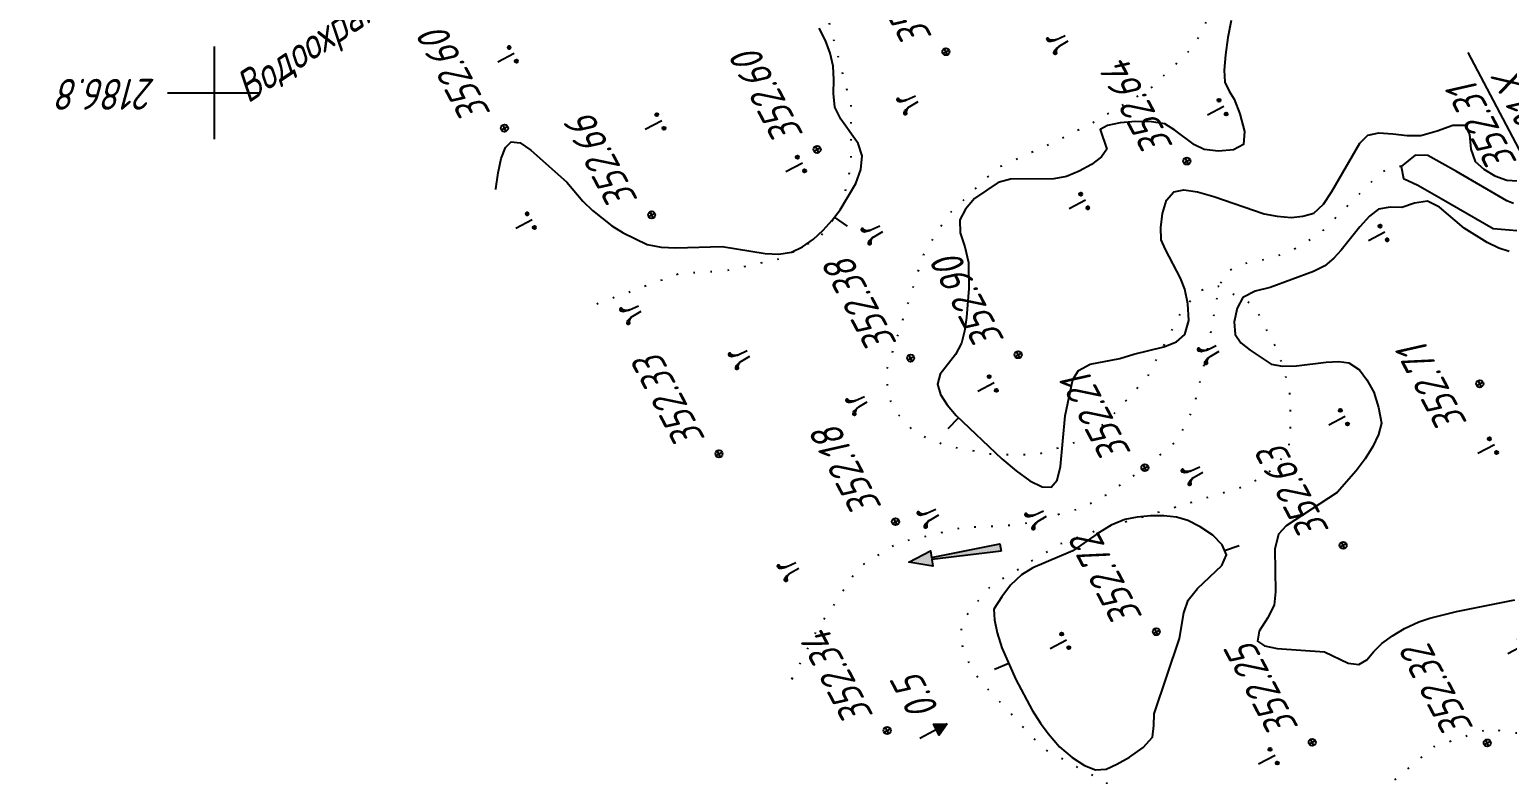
# Model space of a CAD drawing. Extents: x 1519167 to 1519613, y 2186570 to 2187012.
# Drawn here: x 1519188.1 to 1519283.6, y 2186755.9 to 2186804.1 of the extents above; entities that cross this region are included whole.
import ezdxf

# ---------------------------------------------------------------- set-up
doc = ezdxf.new("R2010")
doc.units = 0
doc.linetypes.add('ИИDot', pattern=[1, 0, -1])
for name, color, linetype, lineweight in [('ИИ_ГЕОСЕТКА_025', 3, 'Continuous', 25), ('ИИ_ГИДРОГРАФИЯ_025', 3, 'Continuous', 25), ('ИИ_ГИДРОЛОГИЯ_025', 150, 'Continuous', 25), ('ИИ_КОНТУР_025', 7, 'ИИDot', 25), ('ИИ_ОТМЕТКА_025', 7, 'Continuous', 25), ('ИИ_РАЗМЕР_025', 7, 'Continuous', 25), ('ИИ_РЕЛЬЕФ_025', 34, 'Continuous', 25), ('ИИ_ТЕКСТ_025', 7, 'Continuous', 25), ('ИИ_УГОДЬЯ_025', 7, 'Continuous', 25)]:
    doc.layers.add(name, color=color, linetype=linetype, lineweight=lineweight)
doc.styles.add('VNIPISIMPLEXCUR', font='simplex.shx', dxfattribs={"width": 0.8, "oblique": 15})
doc.dimstyles.new('ИИ-1000-м-dm$2', dxfattribs={"dimtxt": 2.5, "dimasz": 2.5, "dimexe": 1.25, "dimexo": 0, "dimgap": 1, "dimtad": 2, "dimtoh": 1, "dimzin": 1, "dimdsep": 46, "dimtxsty": 'VNIPISIMPLEXCUR', "dimcen": 2.5, "dimaunit": 1, "dimazin": 0, "dimtfac": 1, "dimtmove": 1, "dimatfit": 2, "dimfxl": 1, "dimarcsym": 0})

# ---------------------------------------------------------------- blocks, each defined once
blk = doc.blocks.new('ИИ0523811')
at = {"linetype": 'Continuous', "lineweight": 25}
blk.add_hatch(color=0, dxfattribs=at).paths.add_polyline_path([(6, -0.2500000000000007), (1.5, -0.06250000000000017), (1.5, -0.5000000000000002), (0, 0), (1.5, 0.4999999999999998), (1.5, 0.06249999999999978), (6, 0.2499999999999993)])
at = {"color": 0, "linetype": 'Continuous', "lineweight": 25}
blk.add_lwpolyline([(6, -0.2500000000000007), (1.5, -0.06250000000000017), (1.5, -0.5000000000000002), (0, 0), (1.5, 0.4999999999999998), (1.5, 0.06249999999999978), (6, 0.2499999999999993)], close=True, dxfattribs=at)
blk = doc.blocks.new('ИИ05403')
at = {"linetype": 'Continuous', "lineweight": 25}
for points in [[(-0.3719088392116541, 1.104243413491141), (-0.4306105260804169, 1.161016916086846), (-0.4798441994880011, 1.183726317125126), (-0.5215034655360838, 1.187511217298173), (-0.5574819132791243, 1.17426406136525), (-0.5839923646082087, 1.138307515048564), (-0.5858859707098906, 1.08721135738517), (-0.5707371389436682, 1.060717056173841), (-0.5328650850989455, 1.036115210376295), (-0.476057004331866, 1.020975609684107), (-0.4211425126192358, 1.002051108818872), (-0.3643344318521553, 0.954739851328526), (-0.322675165804073, 0.896073893319038), (-0.2829095058576687, 0.8090211893389565), (-0.2507182532707636, 0.7087213400804719), (-0.2324430663398145, 0.6261047306790769), (-0.2355694385517691, 0.6879043838014546), (-0.2545054654741268, 0.7863117883006762), (-0.2772286875526238, 0.8790418478675857), (-0.3018455327800301, 0.9698794520207132), (-0.3283559670618868, 1.041792555308606)], [(0.4211425126192356, 1.002051108818872), (0.4760570043318644, 1.020975609684106), (0.5328650850989461, 1.036115210376295), (0.5707371389436685, 1.060717056173841), (0.5858859707098905, 1.08721135738517), (0.5839923646082088, 1.138307515048563), (0.5574819132791244, 1.17426406136525), (0.5215034655360838, 1.187511217298173), (0.4798441994880007, 1.183726317125126), (0.4306105260804167, 1.161016916086846), (0.3719088392116541, 1.10424341349114), (0.3283559670618868, 1.041792555308606), (0.3018455327800298, 0.9698794520207127), (0.2772286875526236, 0.8790418478675848), (0.2545054654741267, 0.7863117883006753), (0.235569438551769, 0.6879043838014544), (0.2324430663398145, 0.6261047306790771), (0.2507182532707635, 0.7087213400804713), (0.2829095058576688, 0.809021189338957), (0.322675165804073, 0.8960738933190379), (0.3643344318521551, 0.9547398513285258)]]:
    blk.add_hatch(color=0, dxfattribs=at).paths.add_polyline_path(points)
at = {"color": 0, "linetype": 'Continuous', "lineweight": 25}
for points in [[(-0.2324430663398145, 0.6261047306790772), (-0.2507182532707635, 0.7087213400804713), (-0.2829095058576687, 0.8090211893389567), (-0.322675165804073, 0.896073893319038), (-0.3643344318521553, 0.9547398513285261), (-0.4211425126192356, 1.002051108818872), (-0.4760570043318655, 1.020975609684106), (-0.5328650850989458, 1.036115210376295), (-0.5707371389436684, 1.060717056173841), (-0.5858859707098905, 1.08721135738517), (-0.5839923646082088, 1.138307515048563), (-0.5574819132791244, 1.17426406136525), (-0.5215034655360835, 1.187511217298173), (-0.4798441994880012, 1.183726317125126), (-0.4306105260804163, 1.161016916086846), (-0.3719088392116543, 1.104243413491141), (-0.3283559670618867, 1.041792555308606), (-0.30184553278003, 0.9698794520207132), (-0.2772286875526238, 0.8790418478675852), (-0.2545054654741268, 0.786311788300676), (-0.235569438551769, 0.6879043838014545), (-0.2324430663398145, 0.6261047306790772), (-0.2000000000000002, 0)], [(0.2324430663398145, 0.6261047306790772), (0.2507182532707635, 0.7087213400804713), (0.2829095058576687, 0.8090211893389567), (0.322675165804073, 0.896073893319038), (0.3643344318521553, 0.9547398513285261), (0.4211425126192356, 1.002051108818872), (0.4760570043318655, 1.020975609684106), (0.5328650850989458, 1.036115210376295), (0.5707371389436684, 1.060717056173841), (0.5858859707098905, 1.08721135738517), (0.5839923646082088, 1.138307515048563), (0.5574819132791244, 1.17426406136525), (0.5215034655360835, 1.187511217298173), (0.4798441994880012, 1.183726317125126), (0.4306105260804163, 1.161016916086846), (0.3719088392116543, 1.104243413491141), (0.3283559670618867, 1.041792555308606), (0.30184553278003, 0.9698794520207132), (0.2772286875526238, 0.8790418478675852), (0.2545054654741268, 0.786311788300676), (0.235569438551769, 0.6879043838014545), (0.2324430663398145, 0.6261047306790772), (0.2000000000000002, 0)]]:
    blk.add_lwpolyline(points, dxfattribs=at)
blk = doc.blocks.new('ИИ05407')
at = {"linetype": 'Continuous', "lineweight": 25}
h = blk.add_hatch(color=0, dxfattribs=at)
edge = h.paths.add_edge_path()
edge.add_arc((-0.4999999999999995, 0.1), 0.1, 0, 360)
h = blk.add_hatch(color=0, dxfattribs=at)
edge = h.paths.add_edge_path()
edge.add_arc((0.5000000000000007, 0.1), 0.1, 0, 360)
at = {"color": 0, "linetype": 'Continuous', "lineweight": 25}
blk.add_lwpolyline([(0, 0), (0, 1.2)], dxfattribs=at)
for centre in [(-0.4999999999999995, 0.1), (0.5000000000000007, 0.1)]:
    blk.add_circle(centre, 0.1, dxfattribs=at)
blk = doc.blocks.new('ИИ053296')
at = {"color": 0, "linetype": 'Continuous', "lineweight": 25}
blk.add_lwpolyline([(0, 0), (1, 0)], dxfattribs=at)
blk = doc.blocks.new('ИИ05012')
at = {"color": 0, "linetype": 'Continuous', "lineweight": 25, "flags": 128}
for points in [[(0, 3), (0, -3)], [(-3, 0), (3, 0)]]:
    blk.add_lwpolyline(points, dxfattribs=at)
blk = doc.blocks.new('PICKET')
at = {"color": 0, "linetype": 'Continuous', "lineweight": 25}
for p, q in [((-0.2299999999999898, 0), (0.2299999999999898, 0)), ((0, 0.2299999999999898), (0, -0.2299999999999898))]:
    blk.add_line(p, q, dxfattribs=at)
blk.add_circle((0, 0), 0.23, dxfattribs=at)
at = {"color": 0, "linetype": 'Continuous', "style": 'VNIPISIMPLEXCUR', "oblique": 15, "width": 0.8}
blk.add_attdef('OTMETKA', (1.25, 0.3000000000000114), '', height=2, dxfattribs=at)
at = {"color": 8, "linetype": 'Continuous', "style": 'VNIPISIMPLEXCUR', "oblique": 15, "width": 0.8, "flags": 1}
blk.add_attdef('NOMER', (1.25, -2.699999999999989), '', height=2, dxfattribs=at)
blk = doc.blocks.new('ИИ05466')
at = {"linetype": 'Continuous', "lineweight": 25}
blk.add_hatch(color=0, dxfattribs=at).paths.add_polyline_path([(0, 0), (-0.4000000000000057, 0.8000000000000114), (0.4000000000000057, 0.8000000000000114)])
at = {"color": 0, "linetype": 'Continuous', "lineweight": 25}
for points in [[(0, 0), (0, 2)], [(0, 0), (-0.4000000000000057, 0.8000000000000114), (0.4000000000000057, 0.8000000000000114), (0, 0)]]:
    blk.add_lwpolyline(points, dxfattribs=at)
at = {"color": 0, "linetype": 'Continuous', "style": 'VNIPISIMPLEXCUR', "oblique": 15, "width": 0.8}
blk.add_attdef('DEPTH', (1, 0), '', height=2, dxfattribs=at)
blk = doc.blocks.new('*D42')
at = {"layer": 'Defpoints', "color": 0, "transparency": 16777216}
for p in [(1519482.409112327, 2186840.189303848), (1519363.307495137, 2186746.815645184), (1519375.849179498, 2186713.319293056), (1519273.871336892, 2186671.020976549), (1519434.057590367, 2186602.83928543)]:
    blk.add_point(p, dxfattribs=at)
at = {"layer": 'ИИ_РАЗМЕР_025', "color": 0, "lineweight": -2, "transparency": 16777216}
for p, q in [((1519367.834215197, 2186756.781464417), (1519364.261829036, 2186763.562892868)), ((1519362.070670258, 2186747.220972842), (1519367.834215197, 2186756.781464417)), ((1519360.927050252, 2186741.641608137), (1519357.689613366, 2186747.78628803))]:
    blk.add_line(p, q, dxfattribs=at)
blk.add_arc((1519360.927050252, 2186741.641608137), 5.695364538610469, 59.27436186247808, 97.55833745788873, dxfattribs=at)
at = {"layer": 'ИИ_РАЗМЕР_025', "color": 0, "transparency": 16777216}
for points in [[(1519360.279089764, 2186746.969882825), (1519360.076724419, 2186747.605093587), (1519358.272274806, 2186746.680392173)], [(1519364.054944078, 2186746.789665338), (1519363.618994578, 2186746.285291986), (1519365.350089384, 2186745.229630163)]]:
    blk.add_solid(points, dxfattribs=at)
at = {"layer": 'ИИ_РАЗМЕР_025', "color": 0, "transparency": 16777216, "insert": (1519364.435862447, 2186759.605476825), "char_height": 2, "attachment_point": 5, "rotation": 117.77979618591188, "style": 'VNIPISIMPLEXCUR'}
blk.add_mtext("78°44'", dxfattribs=at)
blk = doc.blocks.new('*D43')
at = {"layer": 'Defpoints', "color": 0, "transparency": 16777216}
for p in [(1519297.920252201, 2186946.833631685), (1519482.409112328, 2186840.189303848), (1519396.44822666, 2186775.815196537), (1519273.871336892, 2186671.02097655), (1519469.341392375, 2186621.426426311)]:
    blk.add_point(p, dxfattribs=at)
at = {"layer": 'ИИ_РАЗМЕР_025', "color": 0, "lineweight": -2, "transparency": 16777216}
for p, q in [((1519395.36096939, 2186782.255402636), (1519391.788583229, 2186789.036831087)), ((1519394.40464737, 2186776.484968804), (1519395.36096939, 2186782.255402636))]:
    blk.add_line(p, q, dxfattribs=at)
blk.add_arc((1519392.514684558, 2186767.265873322), 9.410827855799289, 51.24897328119503, 105.5801988631217, dxfattribs=at)
at = {"layer": 'ИИ_РАЗМЕР_025', "color": 0, "transparency": 16777216}
for points in [[(1519390.110199887, 2186776.021150645), (1519389.86391831, 2186776.640658377), (1519388.128535904, 2186775.592059779)], [(1519398.640361914, 2186774.841441516), (1519398.170186333, 2186774.368811252), (1519399.823164918, 2186773.19459964)]]:
    blk.add_solid(points, dxfattribs=at)
at = {"layer": 'ИИ_РАЗМЕР_025', "color": 0, "transparency": 16777216, "insert": (1519391.96261664, 2186785.079415044), "char_height": 2, "attachment_point": 5, "rotation": 117.77979618591188, "style": 'VNIPISIMPLEXCUR'}
blk.add_mtext("78°44'", dxfattribs=at)
blk = doc.blocks.new('ИИ052131')
at = {"color": 7, "linetype": 'Continuous', "style": 'VNIPISIMPLEXCUR', "oblique": 15, "width": 0.8}
for tag, p in [('HEIGHT', (1.299999999999954, 0.6999999999999887)), ('DATE', (1.299999999999954, -2.699999999999988))]:
    blk.add_attdef(tag, p, '', height=2, dxfattribs=at)
at = {"color": 0, "linetype": 'Continuous', "lineweight": 25}
blk.add_wipeout([(-0.5317131025297004, -0.28420657443316155), (-0.4660504322333888, -0.38247770519054325), (-0.3824777051904638, -0.46605043223343423), (-0.28420657443318437, -0.5317131025297117), (-0.17501354440514139, -0.5769423364839275), (-0.05909484201428343, -0.6000000000000455), (0.05909484201421416, -0.6000000000000796), (0.1750135444050038, -0.5769423364839275), (0.2842065744329787, -0.5317131025297117), (0.3824777051903263, -0.46605043223343423), (0.46605043223331954, -0.3824777051904751), (0.5317131025296993, -0.2842065744330251), (0.5769423364838469, -0.17501354440505024), (0.5999999999999991, -0.05909484201426052), (0.6000000000001354, 0.059094842014339344), (0.5769423364839151, 0.17501354440509487), (0.5317131025296993, 0.28420657443306974), (0.46605043223331954, 0.3824777051905197), (0.3824777051904627, 0.46605043223341047), (0.2842065744329787, 0.5317131025296882), (0.1750135444050038, 0.5769423364838355), (0.05909484201421416, 0.600000000000056), (-0.05909484201441987, 0.6000000000000218), (-0.1750135444050731, 0.5769423364839037), (-0.28420657443318437, 0.5317131025296882), (-0.3824777051906003, 0.46605043223341047), (-0.4660504322333888, 0.38247770519045154), (-0.5317131025298368, 0.28420657443303554), (-0.576942336483848, 0.1750135444050267), (-0.6000000000000684, 0.05909484201423698), (-0.6000000000001365, -0.05909484201432891), (-0.5769423364839844, -0.17501354440508443)], dxfattribs=at)
blk.add_circle((0, 0), 0.6, dxfattribs=at)

msp = doc.modelspace()

# ---------------------------------------------------------------- block references
at = {"layer": 'ИИ_ГИДРОГРАФИЯ_025', "color": 7, "rotation": 9.141361158799786}
msp.add_blockref('ИИ0523811', (1519244.908982895, 2186769.638119581), dxfattribs=at)
at = {"layer": 'ИИ_РЕЛЬЕФ_025'}
for p, rotation in [((1519240.096897428, 2186791.951312609, 352.4999999999999), 325.2380462559119), ((1519248.133554821, 2186778.981282678, 352.4999999999999), 226.4222789259118), ((1519251.371601592, 2186763.093867669, 352.4999999999999), 203.4296197559118)]:
    msp.add_blockref('ИИ053296', p, dxfattribs=dict(at, rotation=rotation))
at = {"layer": 'ИИ_УГОДЬЯ_025', "rotation": 117.7797222222222}
for name, p in [('ИИ05403', (1519255.116219709, 2186803.533690574)), ('ИИ05403', (1519245.431294366, 2186799.625410724)), ('ИИ05407', (1519265.282500204, 2186799.124816896)), ('ИИ05407', (1519256.342831818, 2186793.052160031)), ('ИИ05407', (1519220.561449951, 2186791.776824475)), ('ИИ05403', (1519234.547606753, 2186783.147834688)), ('ИИ05403', (1519264.873668522, 2186783.470761138)), ('ИИ05407', (1519250.427407595, 2186781.246025006)), ('ИИ05407', (1519282.761207903, 2186777.224742869)), ('ИИ05403', (1519263.812574123, 2186775.639281189)), ('ИИ05403', (1519246.748989935, 2186772.888470053)), ('ИИ05403', (1519237.710209127, 2186769.441200215)), ('ИИ05407', (1519284.683177914, 2186764.269346682))]:
    msp.add_blockref(name, p, dxfattribs=at)

# ---------------------------------------------------------------- wipeouts: each hides what was drawn before it
at = {"lineweight": 0}
for points, layer in [([(1519196.3598041353, 2186801.0493491553), (1519188.07760552, 2186801.0493491553), (1519188.07760552, 2186798.769349155), (1519196.3598041353, 2186798.769349155)], 'ИИ_ГЕОСЕТКА_025'), ([(1519202.410300219, 2186799.258873059), (1519222.2717427567, 2186812.5086260755), (1519221.0064451515, 2186814.4053131794), (1519201.145002614, 2186801.1555601624)], 'ИИ_ГИДРОЛОГИЯ_025'), ([(1519246.603524141, 2186803.657807497), (1519242.5777523576, 2186811.299917713), (1519240.560531522, 2186810.237270029), (1519244.5863033056, 2186802.595159813)], 'ИИ_ОТМЕТКА_025'), ([(1519238.2798298283, 2186797.336171897), (1519234.3371432787, 2186804.820561669), (1519232.319922443, 2186803.757913985), (1519236.2626089926, 2186796.2735242136)], 'ИИ_ОТМЕТКА_025'), ([(1519284.4155821619, 2186795.550503093), (1519280.7094036664, 2186802.585930351), (1519278.692182831, 2186801.5232826676), (1519282.3983613262, 2186794.4878554093)], 'ИИ_ОТМЕТКА_025'), ([(1519244.2443795279, 2186783.289541157), (1519240.2897992607, 2186790.7965087355), (1519238.272578425, 2186789.7338610515), (1519242.2271586922, 2186782.226893473)], 'ИИ_ОТМЕТКА_025'), ([(1519250.7713807414, 2186783.644613831), (1519246.8286941918, 2186791.129003602), (1519244.811473356, 2186790.066355918), (1519248.7541599057, 2186782.581966147)], 'ИИ_ОТМЕТКА_025'), ([(1519231.5088394189, 2186777.3245907174), (1519227.5185780008, 2186784.8992917165), (1519225.501357165, 2186783.8366440325), (1519229.4916185834, 2186776.261943034)], 'ИИ_ОТМЕТКА_025'), ([(1519259.339503241, 2186776.613466465), (1519255.6333247456, 2186783.6488937233), (1519253.61610391, 2186782.5862460393), (1519257.322282405, 2186775.5508187814)], 'ИИ_ОТМЕТКА_025'), ([(1519243.085496993, 2186773.0485002887), (1519239.2729581876, 2186780.2858309974), (1519237.255737352, 2186779.2231833134), (1519241.0682761574, 2186771.985852605)], 'ИИ_ОТМЕТКА_025'), ([(1519272.115289491, 2186771.4586730157), (1519268.1250280726, 2186779.0333740143), (1519266.107807237, 2186777.9707263308), (1519270.0980686552, 2186770.3960253317)], 'ИИ_ОТМЕТКА_025'), ([(1519259.9213619076, 2186765.6859281333), (1519255.978675358, 2186773.170317905), (1519253.961454522, 2186772.107670221), (1519257.9041410717, 2186764.62328045)], 'ИИ_ОТМЕТКА_025'), ([(1519270.2838680896, 2186758.990006697), (1519266.3291170367, 2186766.497298478), (1519264.311896201, 2186765.434650794), (1519268.2666472537, 2186757.927359013)], 'ИИ_ОТМЕТКА_025'), ([(1519281.2982938972, 2186758.804313724), (1519277.3556073476, 2186766.2887034956), (1519275.338386512, 2186765.2260558116), (1519279.2810730615, 2186757.7416660404)], 'ИИ_ОТМЕТКА_025'), ([(1519247.0365335084, 2186760.16114328), (1519245.2479147436, 2186763.5564727895), (1519243.230693908, 2186762.4938251055), (1519245.0193126728, 2186759.098495596)], 'ИИ_ОТМЕТКА_025'), ([(1519274.8521890652, 2186797.335607337), (1519261.92224809, 2186789.4598609004), (1519263.1083146892, 2186787.512645961), (1519276.0382556648, 2186795.388392397)], 'ИИ_ТЕКСТ_025')]:
    msp.add_wipeout(points, dxfattribs=at).dxf.layer = layer

# ---------------------------------------------------------------- next in the draw order: linework, layer by layer
at = {"layer": 'ИИ_ГИДРОГРАФИЯ_025', "flags": 128}
msp.add_lwpolyline([(1519283.991919513, 2186792.839607624), (1519283.571372172, 2186793.016530148), (1519280.31194307, 2186794.90990246), (1519278.45901007, 2186795.951269216), (1519277.642435677, 2186795.960074265), (1519276.731028994, 2186795.243247566), (1519276.883186761, 2186794.457769884), (1519277.808827688, 2186794.027019311), (1519279.319661801, 2186793.173359783), (1519282.677642709, 2186791.222739635), (1519285.247204043, 2186791.006733513)], dxfattribs=at)
at = {"layer": 'ИИ_РЕЛЬЕФ_025', "elevation": 352.4999999999999}
msp.add_lwpolyline([(1519258.348626933, 2186756.578477377), (1519259.177945233, 2186757.038694727), (1519260.054994491, 2186757.657542414), (1519260.655550513, 2186758.318604275), (1519260.740725003, 2186759.069113997), (1519260.768417168, 2186759.828399951), (1519262.417164847, 2186764.696732945), (1519262.679091523, 2186766.354722922), (1519262.957947657, 2186767.17511876), (1519263.564462336, 2186767.932217263), (1519265.154994533, 2186769.42446456), (1519265.448233345, 2186770.117125302), (1519265.176212019, 2186770.758455948), (1519264.557767213, 2186771.393565912), (1519263.747328723, 2186771.927744303), (1519262.943429484, 2186772.347547725), (1519262.208228997, 2186772.552201079), (1519261.386147523, 2186772.649419315), (1519260.52535561, 2186772.648978108), (1519259.674023804, 2186772.560653131), (1519258.88032265, 2186772.394220059), (1519257.99330267, 2186772.033597497), (1519257.154508976, 2186771.513035807), (1519255.505857358, 2186770.375948952), (1519252.933430087, 2186769.274985003), (1519252.203353499, 2186768.813502362), (1519251.479903302, 2186768.164595219), (1519250.9234778, 2186767.395722551), (1519250.41620595, 2186766.594311806), (1519250.439455159, 2186765.908018271), (1519250.62033167, 2186765.065688188), (1519250.930393235, 2186764.111995643), (1519251.824302528, 2186762.049219519), (1519252.893645048, 2186760.077082599), (1519253.422998147, 2186759.236689059), (1519253.910882808, 2186758.552977583), (1519254.660984202, 2186757.708304444), (1519255.47197368, 2186757.00094012), (1519256.26760414, 2186756.483764433), (1519256.971628477, 2186756.209657203), (1519257.672533012, 2186756.260757376)], close=True, dxfattribs=at)

# ---------------------------------------------------------------- next in the draw order: block references
at = {"layer": 'ИИ_ГЕОСЕТКА_025'}
msp.add_blockref('ИИ05012', (1519199.999999998, 2186800), dxfattribs=at)
at = {"layer": 'ИИ_ОТМЕТКА_025', "rotation": 117.7797222222222}
for p, values in [((1519247.309999998, 2186802.66, 352.47), {'OTMETKA': '352.47'}), ((1519238.986305688, 2186796.3383644, 352.6), {'OTMETKA': '352.60'}), ((1519251.979999999, 2186783.0599, 352.8999999999999), {'OTMETKA': '352.90'}), ((1519245.029999999, 2186782.8399, 352.3799999999999), {'OTMETKA': '352.38'}), ((1519232.639999998, 2186776.6499, 352.3299999999999), {'OTMETKA': '352.33'}), ((1519260.172787668, 2186775.7536921, 352.2099999999999), {'OTMETKA': '352.21'}), ((1519244.049999998, 2186772.26, 352.1799999999999), {'OTMETKA': '352.18'}), ((1519272.980589568, 2186770.73262622, 352.6299999999999), {'OTMETKA': '352.63'}), ((1519260.909899998, 2186765.14, 352.72), {'OTMETKA': '352.72'}), ((1519270.990343949, 2186757.9921992, 352.2499999999999), {'OTMETKA': '352.25'}), ((1519282.299999999, 2186757.95, 352.3199999999999), {'OTMETKA': '352.32'})]:
    msp.add_blockref('PICKET', p, dxfattribs=at).add_auto_attribs(values)
at = {"layer": 'ИИ_ОТМЕТКА_025', "color": 7, "rotation": 117.7797222222222}
msp.add_blockref('ИИ05466', (1519247.396577554, 2186759.177290995), dxfattribs=at).add_auto_attribs({'DEPTH': '0.5'})
at = {"layer": 'ИИ_РЕЛЬЕФ_025', "rotation": 18.82682455940043}
msp.add_blockref('ИИ053296', (1519265.326456158, 2186770.404233089, 352.4999999999999), dxfattribs=at)
at = {"layer": 'ИИ_УГОДЬЯ_025', "rotation": 117.7797222222222}
for name, p in [('ИИ05407', (1519238.030184564, 2186795.445185612)), ('ИИ05403', (1519243.128432191, 2186791.215302377)), ('ИИ05403', (1519227.526357771, 2186786.056538288)), ('ИИ05403', (1519242.131489986, 2186780.182627535)), ('ИИ05407', (1519273.123761115, 2186779.067649389)), ('ИИ05403', (1519253.712790289, 2186772.785019408)), ('ИИ05407', (1519255.110912365, 2186764.596464474)), ('ИИ05407', (1519268.584311318, 2186757.134138212))]:
    msp.add_blockref(name, p, dxfattribs=at)

# ---------------------------------------------------------------- next in the draw order: wipeouts: each hides what was drawn before it
at = {"lineweight": 0}
for points, layer in [([(1519196.3598041353, 2186801.0493491553), (1519188.07760552, 2186801.0493491553), (1519188.07760552, 2186798.769349155), (1519196.3598041353, 2186798.769349155)], 'ИИ_ГЕОСЕТКА_025'), ([(1519218.0685833995, 2186798.7171176593), (1519214.1258968497, 2186806.2015074305), (1519212.108676014, 2186805.1388597465), (1519216.0513625636, 2186797.6544699753)], 'ИИ_ОТМЕТКА_025'), ([(1519286.4142506097, 2186798.186251847), (1519283.9864452677, 2186802.7949472726), (1519281.969224432, 2186801.7322995886), (1519284.397029774, 2186797.123604163)], 'ИИ_ОТМЕТКА_025'), ([(1519227.4226238343, 2186793.33131686), (1519223.5035539328, 2186800.770875221), (1519221.486333097, 2186799.708227537), (1519225.4054029987, 2186792.268669176)], 'ИИ_ОТМЕТКА_025'), ([(1519242.8063532407, 2186759.751877127), (1519238.9115831319, 2186767.1453072666), (1519236.894362296, 2186766.0826595826), (1519240.7891324048, 2186758.689229443)], 'ИИ_ОТМЕТКА_025'), ([(1519274.8521890652, 2186797.335607337), (1519261.92224809, 2186789.4598609004), (1519263.1083146892, 2186787.512645961), (1519276.0382556648, 2186795.388392397)], 'ИИ_ТЕКСТ_025')]:
    msp.add_wipeout(points, dxfattribs=at).dxf.layer = layer

# ---------------------------------------------------------------- next in the draw order: linework, layer by layer
at = {"layer": 'ИИ_ОТМЕТКА_025'}
msp.add_lwpolyline([(1519284.774405292, 2186795.587062299), (1519281.073219541, 2186802.612989853)], dxfattribs=at)
at = {"layer": 'ИИ_РЕЛЬЕФ_025', "elevation": 352.4999999999999}
msp.add_lwpolyline([(1519218.221206698, 2186793.743592563), (1519218.225782414, 2186793.800180306), (1519218.366246466, 2186794.828378221), (1519218.569186431, 2186795.760983067), (1519218.848552475, 2186796.473801435), (1519219.218294767, 2186796.842639918), (1519219.779895839, 2186796.765898122), (1519220.477971723, 2186796.296681424), (1519222.806156195, 2186794.216217211), (1519223.837929505, 2186792.998575169), (1519224.457581301, 2186792.400365476), (1519225.714052155, 2186791.406596426), (1519226.449691524, 2186790.947725611), (1519227.992879774, 2186790.186340651), (1519228.893735794, 2186790.010056979), (1519229.854834615, 2186789.96476243), (1519232.841404455, 2186790.053431565), (1519235.615992494, 2186789.605862232), (1519236.501404682, 2186789.560741136), (1519237.317778515, 2186789.697740232), (1519238.047351446, 2186790.035812738), (1519238.739845268, 2186790.527544754), (1519239.382219217, 2186791.123567604), (1519239.961432531, 2186791.774512614), (1519240.464444443, 2186792.431011111), (1519241.477295195, 2186794.140851021), (1519241.799868259, 2186795.050541857), (1519241.891694759, 2186795.925084133), (1519241.631292127, 2186796.732107651), (1519240.527129727, 2186798.296803379), (1519240.138358081, 2186799.0726064), (1519240.034146271, 2186799.964295229), (1519240.072414008, 2186800.850274005), (1519240.022474998, 2186801.717475), (1519239.821323092, 2186802.566819842), (1519239.532623067, 2186803.397527116), (1519239.117613161, 2186804.184397654)], dxfattribs=at)

# ---------------------------------------------------------------- next in the draw order: block references
at = {"layer": 'ИИ_ОТМЕТКА_025', "rotation": 117.7797222222222}
for p, values in [((1519218.775059258, 2186797.71931016, 352.6), {'OTMETKA': '352.60'}), ((1519228.290473459, 2186792.10862528, 352.66), {'OTMETKA': '352.66'}), ((1519243.512829098, 2186758.75406963, 352.3399999999999), {'OTMETKA': '352.34'})]:
    msp.add_blockref('PICKET', p, dxfattribs=at).add_auto_attribs(values)
at = {"layer": 'ИИ_УГОДЬЯ_025', "rotation": 117.7797222222222}
for p in [(1519219.402097014, 2186802.537989199), (1519228.942070915, 2186798.198963013), (1519275.68982046, 2186790.980869377)]:
    msp.add_blockref('ИИ05407', p, dxfattribs=at)

# ---------------------------------------------------------------- next in the draw order: texts
at = {"layer": 'ИИ_ГЕОСЕТКА_025', "color": 7, "style": 'VNIPISIMPLEXCUR', "oblique": 15, "width": 0.8}
msp.add_text('2186.8', height=2, rotation=180, dxfattribs=at).set_placement((1519196.219804134, 2186800.909349155))
at = {"layer": 'ИИ_ГИДРОЛОГИЯ_025', "style": 'VNIPISIMPLEXCUR', "oblique": 15, "width": 0.8}
msp.add_text('Водоохранная зона', height=1.999999999999997, rotation=33.70762153942491, dxfattribs=at).set_placement((1519202.195544321, 2186799.283900844))

# ---------------------------------------------------------------- next in the draw order: wipeouts: each hides what was drawn before it
at = {"lineweight": 0}
for points in [[(1519262.1757395198, 2186796.585807687), (1519258.280969411, 2186803.9792378265), (1519256.263748575, 2186802.9165901425), (1519260.1585186839, 2186795.523160003)], [(1519281.1135241399, 2186782.177807497), (1519277.4073456447, 2186789.213234755), (1519275.390124809, 2186788.150587071), (1519279.0963033042, 2186781.1151598133)]]:
    msp.add_wipeout(points, dxfattribs=at).dxf.layer = 'ИИ_ОТМЕТКА_025'

# ---------------------------------------------------------------- next in the draw order: linework, layer by layer
at = {"layer": 'ИИ_ГИДРОГРАФИЯ_025', "linetype": 'ИИDot', "flags": 128}
msp.add_lwpolyline([(1519276.731028994, 2186795.243247566), (1519275.906835506, 2186795.103885231), (1519275.222105465, 2186794.660471089), (1519271.677444109, 2186791.086268017), (1519270.200256382, 2186790.041786355), (1519268.92759719, 2186789.519538515), (1519267.404961653, 2186789.065416053), (1519266.245935376, 2186788.906473192), (1519265.336898835, 2186788.316106983), (1519264.95055228, 2186787.475980429), (1519264.211389314, 2186783.384603354), (1519263.322505676, 2186779.634406804), (1519262.27172928, 2186777.54392273), (1519260.172787662, 2186775.753692094), (1519257.613101128, 2186773.963468465), (1519256.1284816, 2186773.145073913), (1519252.078979972, 2186772.039481944), (1519248.39257876, 2186771.869487368), (1519244.212679144, 2186770.8883656), (1519241.703247658, 2186769.345442489), (1519238.917366545, 2186765.165301292), (1519237.23154291, 2186761.850900622)], dxfattribs=at)
at = {"layer": 'ИИ_КОНТУР_025', "flags": 128}
msp.add_lwpolyline([(1519285.315683742, 2186758.426250104), (1519282.366061963, 2186758.83698565), (1519278.843280901, 2186757.698245544), (1519276.149380049, 2186755.420772342), (1519273.248259144, 2186753.039776037), (1519270.761591735, 2186752.004566043), (1519267.238810674, 2186751.383434439), (1519264.026852995, 2186751.48695754), (1519262.265462464, 2186752.832736842), (1519253.610444196, 2186757.591076273), (1519249.560184801, 2186761.914169358), (1519248.937538602, 2186762.795528692), (1519248.314892403, 2186764.402701587), (1519248.314892403, 2186765.491435272), (1519248.781873987, 2186766.424636526), (1519250.234731467, 2186768.135499932), (1519254.697043533, 2186770.831413184), (1519257.498969822, 2186771.868298277), (1519260.456548464, 2186772.697809021), (1519266.898851658, 2186774.642391358), (1519268.663026107, 2186775.782966962), (1519269.493225127, 2186777.130923587), (1519269.597001537, 2186778.478873543), (1519269.545113332, 2186780.708182831), (1519268.850090933, 2186783.11919568), (1519267.242488408, 2186786.229750893), (1519264.95055228, 2186787.475980429), (1519264.232653732, 2186787.438532878), (1519263.477650923, 2186787.007459743), (1519262.435019238, 2186785.678302568), (1519260.307921616, 2186781.60559308), (1519257.755259791, 2186778.767676598), (1519255.849766001, 2186777.438519423), (1519253.153308129, 2186776.576366483), (1519250.456837997, 2186776.576366483), (1519247.364891954, 2186777.151137333), (1519245.351538868, 2186777.977365844), (1519243.949380284, 2186779.486131822), (1519243.553892113, 2186780.599749095), (1519243.48199409, 2186782.036672886), (1519245.869059957, 2186789.524744858), (1519247.385968472, 2186792.050822619), (1519250.636484968, 2186795.154293014), (1519254.464858529, 2186796.886464243), (1519257.137505698, 2186798.257763409), (1519260.532480329, 2186800.278630954), (1519263.349597895, 2186803.021229285), (1519265.155434944, 2186806.55774082), (1519269.326623773, 2186820.382021485), (1519270.05288699, 2186823.828898733), (1519270.325226501, 2186827.185074304), (1519269.235843936, 2186829.81558308), (1519266.693922674, 2186830.904069929), (1519261.065413392, 2186830.904069929), (1519255.890803293, 2186829.452756353), (1519250.443853684, 2186828.454971182), (1519246.721770021, 2186829.543464703), (1519245.178463749, 2186830.994778279), (1519244.361420695, 2186834.260238829), (1519244.270640858, 2186837.979241125), (1519244.633772467, 2186840.881874949), (1519245.904726967, 2186843.784508772), (1519253.892151048, 2186850.45570526), (1519258.068146158, 2186852.995505686), (1519260.065363875, 2186855.353896085), (1519261.336318375, 2186857.712286483), (1519260.428495484, 2186859.435725108), (1519258.249705832, 2186859.979968533), (1519255.163105548, 2186859.979968533), (1519249.171452396, 2186859.345016758), (1519242.090416678, 2186859.889260184), (1519238.82224446, 2186859.345016758), (1519236.007983688, 2186857.893703182), (1519234.283117743, 2186853.449040762), (1519234.283117743, 2186851.45348376), (1519234.192337906, 2186847.734481465), (1519235.7225863, 2186819.730385032), (1519241.167831641, 2186799.188903261), (1519241.167831642, 2186795.379192615), (1519240.532348261, 2186792.476558792), (1519239.170613924, 2186790.662411818), (1519236.719484761, 2186789.301806591), (1519233.088180935, 2186788.485438118), (1519230.092360489, 2186788.304021419), (1519224.395918933, 2186786.21318794)], dxfattribs=at)
at = {"layer": 'ИИ_РЕЛЬЕФ_025', "elevation": 352.4999999999999}
for points in [[(1519265.751765463, 2186804.671005386), (1519265.525724206, 2186803.576301157), (1519265.371581172, 2186802.462603902), (1519265.305806015, 2186801.457318453), (1519265.344868389, 2186800.687849639), (1519265.614005868, 2186800.114090931), (1519265.947071427, 2186799.594257143), (1519266.299950738, 2186798.634359072), (1519266.609372953, 2186797.504891913), (1519266.535098759, 2186796.67037076), (1519265.901554623, 2186796.321908708), (1519264.93854716, 2186796.226703893), (1519263.997438777, 2186796.330532382), (1519263.367936682, 2186796.641025294), (1519262.115253912, 2186797.587004673), (1519261.457566307, 2186797.998595015), (1519260.607748687, 2186798.120199724), (1519259.58752096, 2186798.13662021), (1519258.575417268, 2186798.054650514), (1519257.749971748, 2186797.881084676), (1519257.289718542, 2186797.622716737), (1519257.719940127, 2186796.35054498), (1519257.3644492, 2186795.866245285), (1519256.717826216, 2186795.375735561), (1519255.916621586, 2186794.932228349), (1519255.097385721, 2186794.588936185), (1519254.277933144, 2186794.43492105), (1519251.478122972, 2186794.416038906), (1519250.682435721, 2186794.208886186), (1519249.158493803, 2186793.157655981), (1519248.567515594, 2186792.478391303), (1519248.209810035, 2186791.778518101), (1519248.228232454, 2186790.936697152), (1519248.539239492, 2186790.035821432), (1519248.766445209, 2186789.031420011), (1519248.784032986, 2186787.346079431), (1519248.647411512, 2186785.470233249), (1519248.508603493, 2186784.589551122), (1519248.316040584, 2186783.815659272), (1519247.923592775, 2186783.072653955), (1519246.944053193, 2186781.80779567), (1519246.775913117, 2186781.157693733), (1519246.963312233, 2186780.497197018), (1519247.390925125, 2186779.814598241), (1519247.979797228, 2186779.12759009), (1519250.924846274, 2186776.325240617), (1519251.8461062, 2186775.552657878), (1519252.739081058, 2186774.912985575), (1519253.521763452, 2186774.520728955), (1519254.112145985, 2186774.490393261), (1519254.500611899, 2186774.954011634), (1519254.708977297, 2186775.82164394), (1519255.025329746, 2186779.117136168), (1519255.521255507, 2186781.461170653), (1519255.873349061, 2186782.040516561), (1519256.631003539, 2186782.446786821), (1519258.552152707, 2186782.820430753), (1519259.466262627, 2186783.091742779), (1519261.405493119, 2186783.579226549), (1519262.208592388, 2186783.905678859), (1519262.752666805, 2186784.360791829), (1519263.019401261, 2186785.277514671), (1519262.945946096, 2186786.36321366), (1519262.757700516, 2186787.309020551), (1519262.475857143, 2186788.01719232), (1519261.505985088, 2186789.862392541), (1519261.228713074, 2186790.485421198), (1519261.206257931, 2186791.283204601), (1519261.302764897, 2186792.206297855), (1519261.564547299, 2186793.049625074), (1519262.037918463, 2186793.608110374), (1519262.680665563, 2186793.737158388), (1519263.572330723, 2186793.607941205), (1519264.625829278, 2186793.304229263), (1519267.88647865, 2186792.18382927), (1519268.716464123, 2186792.019842679), (1519269.627574619, 2186791.947416347), (1519270.380218443, 2186792.028429711), (1519271.098846845, 2186792.228270368), (1519271.710375715, 2186792.798675987), (1519272.248281674, 2186793.62627117), (1519274.059280374, 2186796.751652054), (1519274.574293752, 2186797.255253438), (1519275.300181569, 2186797.410659011), (1519276.190740999, 2186797.358365419), (1519277.133264705, 2186797.251922588), (1519278.015045345, 2186797.244880441), (1519279.06793945, 2186797.546435964), (1519280.085847106, 2186797.920786791), (1519280.857529772, 2186797.918371681), (1519281.151094438, 2186797.300260351), (1519281.238416245, 2186796.366562516), (1519281.516852658, 2186795.56292286), (1519282.069241591, 2186795.072124596), (1519282.797148223, 2186794.64155846), (1519283.571120908, 2186794.360765351), (1519284.261707998, 2186794.31928617)], [(1519283.707628449, 2186789.738777015), (1519283.044749952, 2186789.964485215), (1519282.29489156, 2186790.325149827), (1519280.800614781, 2186791.237452064), (1519279.211813288, 2186792.600069358), (1519278.440766811, 2186792.993132899), (1519277.599629978, 2186792.855355044), (1519276.769702244, 2186792.579231273), (1519276.025147524, 2186792.60633439), (1519275.271003067, 2186792.470316417), (1519274.67918305, 2186792.018106309), (1519274.073605049, 2186791.331873407), (1519272.854194259, 2186789.818993923), (1519272.38463704, 2186789.309254174), (1519271.799565783, 2186788.810383117), (1519271.078621965, 2186788.442835448), (1519268.273514174, 2186787.400624088), (1519267.308766276, 2186787.162999338), (1519266.500720048, 2186786.755275724), (1519266.126593908, 2186786.069291472), (1519265.931687145, 2186785.1887655), (1519266.007301728, 2186784.376032933), (1519266.366521649, 2186783.830444244), (1519266.966724187, 2186783.350276447), (1519268.323767162, 2186782.444284677), (1519269.073794959, 2186782.319617413), (1519269.973711088, 2186782.349629477), (1519271.880543549, 2186782.576743274), (1519272.716127485, 2186782.625370851), (1519273.358934962, 2186782.531729441), (1519274.046869797, 2186782.091330509), (1519274.519061329, 2186781.440652623), (1519274.98016314, 2186780.63379979), (1519275.267532375, 2186779.639478634), (1519275.461602828, 2186778.628273488), (1519275.271739392, 2186777.910462811), (1519274.903631926, 2186777.134236279), (1519274.405167891, 2186776.334419526), (1519273.824234746, 2186775.545838182), (1519272.606510968, 2186774.141684256), (1519269.311108068, 2186771.98642932), (1519268.804573321, 2186771.443919309), (1519268.57493761, 2186770.478715385), (1519268.614968093, 2186767.725796205), (1519268.521474577, 2186766.869536523), (1519268.099431769, 2186766.0131931), (1519267.565186227, 2186765.185670968), (1519267.455537418, 2186764.532746742), (1519267.907754285, 2186764.225035849), (1519268.721720927, 2186764.066079641), (1519271.783763322, 2186763.844219046), (1519273.310689431, 2186763.114750145), (1519274.003155019, 2186763.016474131), (1519274.517076354, 2186763.32423618), (1519274.970791544, 2186763.857956087), (1519275.48179379, 2186764.375220658), (1519276.17518853, 2186764.873012114), (1519276.947707778, 2186765.348075569), (1519277.878579922, 2186765.782774956), (1519278.599045738, 2186766.028039313), (1519280.315762392, 2186766.448270576), (1519284.080137725, 2186767.204376159)]]:
    msp.add_lwpolyline(points, dxfattribs=at)

# ---------------------------------------------------------------- next in the draw order: block references
at = {"layer": 'ИИ_ОТМЕТКА_025', "rotation": 117.7797222222222}
msp.add_blockref('PICKET', (1519262.882215379, 2186795.58800019, 352.6399999999999), dxfattribs=at).add_auto_attribs({'OTMETKA': '352.64'})
at = {"layer": 'ИИ_ОТМЕТКА_025'}
ref = msp.add_blockref('PICKET', (1519281.819999998, 2186781.18, 352.7099999999999), dxfattribs=dict(at, rotation=117.7797222222222))
ref.add_attrib('OTMETKA', '352.71', (1519281.044947733, 2186778.652665864, 352.7099999999999), dxfattribs={"layer": '0', "color": 0, "linetype": 'Continuous', "height": 2, "rotation": 117.7797222245429, "style": 'VNIPISIMPLEXCUR', "oblique": 15.00000000000003, "width": 0.8000000000000005})

# ---------------------------------------------------------------- next in the draw order: dimensions: what is measured, and where the dimension line sits
at = {"layer": 'ИИ_РАЗМЕР_025'}
for base, line1, picture, middle in [((1519396.44822666, 2186775.815196537), ((1519469.341392375, 2186621.426426311), (1519297.920252201, 2186946.833631686)), '*D43', (1519391.96261664, 2186785.079415044)), ((1519363.307495137, 2186746.815645184), ((1519434.057590368, 2186602.839285431), (1519375.849179498, 2186713.319293057)), '*D42', (1519364.435862448, 2186759.605476824))]:
    dim = msp.add_angular_dim_2l(base=base, line1=line1, line2=((1519273.871336892, 2186671.02097655), (1519482.409112328, 2186840.189303848)), dimstyle='ИИ-1000-м-dm$2', override={"dimtxt": 2, "dimasz": 2, "dimgap": 0.5}, dxfattribs=at)
    dim.commit()
    dim.dimension.update_dxf_attribs({"geometry": picture, "text_midpoint": middle, "dimtype": 162})

# ---------------------------------------------------------------- next in the draw order: block references
at = {"layer": 'ИИ_ОТМЕТКА_025', "color": 3}
ref = msp.add_blockref('ИИ052131', (1519286.897017822, 2186795.756736994, 352.3099999999999), dxfattribs=dict(at, rotation=117.7797222222222))
ref.add_attrib('HEIGHT', '352.31', (1519284.274042295, 2186795.518806007, 352.4299999999999), dxfattribs={"layer": '0', "color": 7, "linetype": 'Continuous', "height": 1.999999999999999, "rotation": 117.7797222245429, "style": 'VNIPISIMPLEXCUR', "oblique": 14.99999999999995, "width": 0.8})
ref.add_attrib('DATE', '01.X', (1519286.308221109, 2186798.087145543, 352.4299999999999), dxfattribs={"layer": '0', "color": 7, "linetype": 'Continuous', "height": 1.999999999999999, "rotation": 117.7797222245429, "style": 'VNIPISIMPLEXCUR', "oblique": 14.99999999999995, "width": 0.8})

doc.saveas('drawing.dxf')
